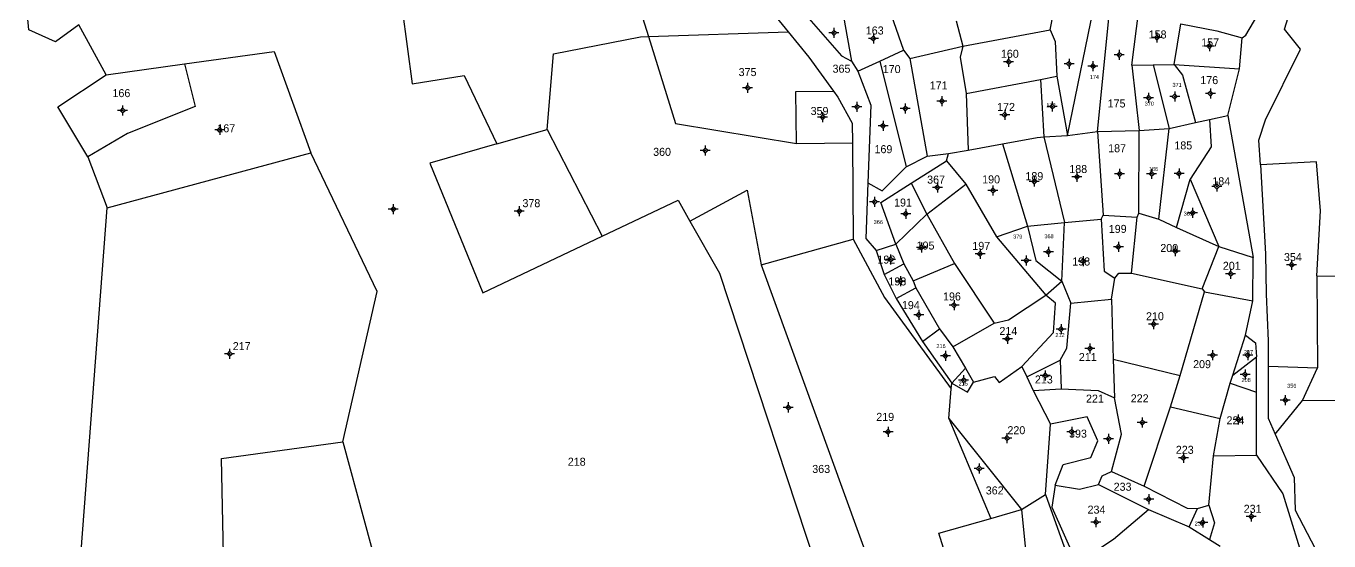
# Model space of a CAD drawing. Extents: x 551549 to 552090, y 1839470 to 1840059.
# Drawn here: x 551548.6 to 551874.1, y 1839724.8 to 1839853.3 of the extents above; entities that cross this region are included whole.
import ezdxf

# ---------------------------------------------------------------- set-up
doc = ezdxf.new("R2010")
doc.units = 0
for name, color, linetype in [('Level 10', 7, 'Continuous'), ('Level 11', 7, 'Continuous'), ('Level 6', 7, 'Continuous')]:
    doc.layers.add(name, color=color, linetype=linetype)

msp = doc.modelspace()

# ---------------------------------------------------------------- linework, layer by layer
at = {"layer": 'Level 10'}
for p, q in [((551692.3, 1839888.71), (551704.08, 1839850.74)), ((551804.42, 1839852.36), (551806.26, 1839861.73)), ((551808.78, 1839826.04), (551815.89, 1839860.63)), ((551764.06, 1839858.08), (551767.8, 1839847.32)), ((551816.27, 1839827.03), (551819.54, 1839859.36)), ((551824.85, 1839843.59), (551826.62, 1839857.33)), ((551752.84, 1839855.71), (551754.84, 1839844.6)), ((551780.95, 1839854.6), (551782.6, 1839848.31)), ((551835.47, 1839843.72), (551837.1, 1839853.9)), ((551704.08, 1839850.74), (551739.02, 1839851.85)), ((551782.6, 1839848.31), (551804.42, 1839852.36)), ((551851.76, 1839842.69), (551852.43, 1839850.41)), ((551761.92, 1839844.6), (551767.8, 1839847.32)), ((551767.8, 1839847.32), (551769.41, 1839845.26)), ((551769.41, 1839845.26), (551782.6, 1839848.31)), ((551568.61, 1839841.13), (551588.16, 1839843.89)), ((551754.84, 1839844.6), (551756.42, 1839842.03)), ((551756.42, 1839842.03), (551761.92, 1839844.6)), ((551761.92, 1839844.6), (551768.51, 1839818.16)), ((551769.41, 1839845.26), (551773.74, 1839820.86)), ((551824.85, 1839843.59), (551830.15, 1839843.65)), ((551824.85, 1839843.59), (551826.72, 1839827.25)), ((551830.15, 1839843.65), (551835.47, 1839843.72)), ((551830.15, 1839843.65), (551834.21, 1839827.79)), ((551835.47, 1839843.72), (551851.76, 1839842.69)), ((551783.46, 1839836.49), (551802.07, 1839840.01)), ((551802.07, 1839840.01), (551806.08, 1839840.85)), ((551802.07, 1839840.01), (551802.89, 1839825.65)), ((551806.08, 1839840.85), (551808.78, 1839826.04)), ((551848.82, 1839830.97), (551851.76, 1839842.69)), ((551783.46, 1839836.49), (551783.97, 1839822.33)), ((551844.24, 1839829.99), (551848.82, 1839830.97)), ((551848.82, 1839830.97), (551855.15, 1839795.58)), ((551666.24, 1839823.91), (551678.75, 1839827.5)), ((551678.75, 1839827.5), (551692.52, 1839800.86)), ((551808.78, 1839826.04), (551816.27, 1839827.03)), ((551816.27, 1839827.03), (551826.72, 1839827.25)), ((551816.27, 1839827.03), (551817.65, 1839806.1)), ((551826.6, 1839806.6), (551826.72, 1839827.25)), ((551826.72, 1839827.25), (551834.21, 1839827.79)), ((551831.61, 1839805.15), (551834.21, 1839827.79)), ((551834.21, 1839827.79), (551840.79, 1839829.25)), ((551840.79, 1839829.25), (551844.24, 1839829.99)), ((551741.06, 1839824.04), (551755.05, 1839824.16)), ((551755.05, 1839824.16), (551755.26, 1839800.17)), ((551783.97, 1839822.33), (551792.58, 1839823.94)), ((551792.58, 1839823.94), (551798.76, 1839803.37)), ((551802.89, 1839825.65), (551808.78, 1839826.04)), ((551802.89, 1839825.65), (551807.99, 1839804.31)), ((551564.05, 1839820.67), (551568.84, 1839807.96)), ((551568.84, 1839807.96), (551619.74, 1839821.67)), ((551768.51, 1839818.16), (551773.74, 1839820.86)), ((551773.74, 1839820.86), (551779.03, 1839821.54)), ((551778.56, 1839819.66), (551779.03, 1839821.54)), ((551779.03, 1839821.54), (551783.97, 1839822.33)), ((551769.74, 1839814.08), (551778.56, 1839819.66)), ((551778.56, 1839819.66), (551783.35, 1839813.84)), ((551769.74, 1839814.08), (551773.61, 1839806.39)), ((551773.61, 1839806.39), (551783.35, 1839813.84)), ((551783.35, 1839813.84), (551791.07, 1839800.71)), ((551836.04, 1839803.07), (551839.43, 1839815.08)), ((551839.43, 1839815.08), (551846.56, 1839798.32)), ((551562.35, 1839722.25), (551568.84, 1839807.96)), ((551765.93, 1839798.87), (551773.61, 1839806.39)), ((551773.61, 1839806.39), (551780.57, 1839794.08)), ((551798.76, 1839803.37), (551807.99, 1839804.31)), ((551807.34, 1839789.65), (551807.99, 1839804.31)), ((551807.99, 1839804.31), (551817.15, 1839805.15)), ((551817.15, 1839805.15), (551817.65, 1839806.1)), ((551817.65, 1839806.1), (551826.15, 1839805.62)), ((551824.77, 1839791.65), (551826.15, 1839805.62)), ((551826.15, 1839805.62), (551826.6, 1839806.6)), ((551826.6, 1839806.6), (551831.61, 1839805.15)), ((551831.61, 1839805.15), (551836.04, 1839803.07)), ((551791.07, 1839800.71), (551798.76, 1839803.37)), ((551836.04, 1839803.07), (551846.56, 1839798.32)), ((551732.22, 1839793.72), (551755.26, 1839800.17)), ((551760.94, 1839797.34), (551765.93, 1839798.87)), ((551765.93, 1839798.87), (551767.86, 1839793.94)), ((551791.07, 1839800.71), (551803.33, 1839786.18)), ((551842.45, 1839787.77), (551846.56, 1839798.32)), ((551846.56, 1839798.32), (551855.15, 1839795.58)), ((551760.94, 1839797.34), (551762.97, 1839791.28)), ((551855.07, 1839784.71), (551855.15, 1839795.58)), ((551732.22, 1839793.72), (551764.91, 1839703.93)), ((551762.97, 1839791.28), (551767.86, 1839793.94)), ((551762.97, 1839791.28), (551765.95, 1839785.3)), ((551767.86, 1839793.94), (551770.19, 1839789.73)), ((551770.19, 1839789.73), (551780.57, 1839794.08)), ((551780.57, 1839794.08), (551790.49, 1839779.13)), ((551824.77, 1839791.65), (551842.45, 1839787.77)), ((551765.95, 1839785.3), (551770.87, 1839787.99)), ((551770.19, 1839789.73), (551770.87, 1839787.99)), ((551770.87, 1839787.99), (551776.84, 1839777.79)), ((551803.33, 1839786.18), (551807.34, 1839789.65)), ((551807.34, 1839789.65), (551809.58, 1839784.17)), ((551819.78, 1839785.13), (551820.6, 1839790.38)), ((551842.45, 1839787.77), (551842.97, 1839786.95)), ((551871.08, 1839791.01), (551886.67, 1839790.84)), ((551871.08, 1839791.01), (551871.2, 1839768.02)), ((551765.95, 1839785.3), (551772.55, 1839774.57)), ((551809.58, 1839784.17), (551819.78, 1839785.13)), ((551819.78, 1839785.13), (551820.23, 1839770.21)), ((551836.92, 1839766.14), (551842.97, 1839786.95)), ((551842.97, 1839786.95), (551855.07, 1839784.71)), ((551853.23, 1839776.16), (551855.07, 1839784.71)), ((551780.15, 1839773.23), (551790.49, 1839779.13)), ((551772.55, 1839774.57), (551776.84, 1839777.79)), ((551776.84, 1839777.79), (551780.15, 1839773.23)), ((551850.07, 1839766.16), (551853.23, 1839776.16)), ((551772.55, 1839774.57), (551779.91, 1839764.2)), ((551780.15, 1839773.23), (551783.26, 1839767.9)), ((551797.38, 1839768.33), (551798.64, 1839765.75)), ((551798.64, 1839765.75), (551806.93, 1839769.94)), ((551806.93, 1839769.94), (551807.21, 1839762.8)), ((551820.23, 1839770.21), (551836.92, 1839766.14)), ((551820.23, 1839770.21), (551820.56, 1839760.56)), ((551850.07, 1839766.16), (551856.04, 1839770.73)), ((551856.03, 1839761.92), (551856.04, 1839770.73)), ((551858.89, 1839768.45), (551871.2, 1839768.02)), ((551779.91, 1839764.2), (551783.26, 1839767.9)), ((551783.26, 1839767.9), (551785.33, 1839764.44)), ((551798.64, 1839765.75), (551800.2, 1839762.33)), ((551834.51, 1839758.3), (551836.92, 1839766.14)), ((551849.42, 1839764.2), (551850.07, 1839766.16)), ((551867.46, 1839759.84), (551871.2, 1839768.02)), ((551779.09, 1839755.36), (551779.68, 1839762.82)), ((551779.68, 1839762.82), (551779.91, 1839764.2)), ((551800.2, 1839762.33), (551807.21, 1839762.8)), ((551800.2, 1839762.33), (551804.52, 1839753.96)), ((551846.93, 1839755.37), (551849.42, 1839764.2)), ((551849.42, 1839764.2), (551856.03, 1839761.92)), ((551856.03, 1839746.23), (551856.03, 1839761.92)), ((551860.65, 1839751.46), (551867.46, 1839759.84)), ((551867.46, 1839759.84), (551884.45, 1839759.93)), ((551779.09, 1839755.36), (551797.29, 1839732.63)), ((551779.09, 1839755.36), (551789.6, 1839730.44)), ((551827.96, 1839738.47), (551834.51, 1839758.3)), ((551834.51, 1839758.3), (551846.93, 1839755.37)), ((551845.25, 1839746.08), (551846.93, 1839755.37)), ((551803.26, 1839736.42), (551804.52, 1839753.96)), ((551844.11, 1839733.71), (551845.25, 1839746.08)), ((551845.25, 1839746.08), (551856.03, 1839746.23)), ((551819.75, 1839742.13), (551827.96, 1839738.47)), ((551797.29, 1839732.63), (551803.26, 1839736.42)), ((551816.53, 1839738.88), (551828.99, 1839732.69)), ((551789.6, 1839730.44), (551797.29, 1839732.63)), ((551797.29, 1839732.63), (551801.58, 1839689.49)), ((551828.99, 1839732.69), (551839.16, 1839728.37)), ((551839.16, 1839728.37), (551841.28, 1839732.87)), ((551841.28, 1839732.87), (551844.11, 1839733.71)), ((551839.16, 1839728.37), (551844.24, 1839725.18)), ((551844.24, 1839725.18), (551846.95, 1839723.48))]:
    msp.add_line(p, q, dxfattribs=at)
for points in [[(551568.61, 1839841.13), (551561.78, 1839853.61), (551555.91, 1839849.38), (551549.31, 1839852.36), (551548.58, 1839859.57), (551550.76, 1839861.13), (551552.45, 1839867.52), (551555.76, 1839916.31), (551558.19, 1839952.07), (551561.31, 1839974.41), (551555.14, 1839987.51), (551552.74, 1839992.62), (551574.52, 1839999.29), (551584.14, 1840002.23)], [(551634.61, 1839892.52), (551640.05, 1839876.26), (551645.05, 1839838.87), (551658, 1839841.02), (551666.24, 1839823.91)], [(551726.74, 1839882.2), (551728.84, 1839864.4), (551739.02, 1839851.85)], [(551856.98, 1839818.65), (551856.61, 1839824.84), (551858.21, 1839829.96), (551867.02, 1839847.56), (551863.03, 1839852.56), (551865.97, 1839862.16), (551866.52, 1839876.02)], [(551852.43, 1839850.41), (551853.36, 1839851.09), (551859.12, 1839860.86), (551859.95, 1839868.83)], [(551744.16, 1839855.18), (551752.28, 1839845.86), (551754.84, 1839844.6)], [(551837.1, 1839853.9), (551846.11, 1839852.13), (551852.43, 1839850.41)], [(551678.75, 1839827.5), (551680.4, 1839846.42), (551702.08, 1839850.67), (551704.08, 1839850.74)], [(551704.08, 1839850.74), (551710.83, 1839828.97), (551741.06, 1839824.04)], [(551739.02, 1839851.85), (551744.13, 1839845.57), (551750.28, 1839837.06)], [(551804.42, 1839852.36), (551805.67, 1839849.5), (551806.08, 1839840.85)], [(551588.16, 1839843.89), (551610.6, 1839846.96), (551619.74, 1839821.67)], [(551782.6, 1839848.31), (551781.99, 1839845.57), (551783.46, 1839836.49)], [(551588.16, 1839843.89), (551590.84, 1839833.27), (551573.92, 1839826.51), (551564.05, 1839820.67)], [(551835.47, 1839843.72), (551837.54, 1839841.06), (551840.79, 1839829.25)], [(551564.05, 1839820.67), (551556.49, 1839833.13), (551568.61, 1839841.13)], [(551756.42, 1839842.03), (551759.61, 1839833.55), (551758.93, 1839814.16)], [(551741.06, 1839824.04), (551740.94, 1839837.03), (551750.28, 1839837.06)], [(551750.28, 1839837.06), (551751.37, 1839835.55), (551755.01, 1839829.09), (551755.05, 1839824.16)], [(551844.24, 1839829.99), (551844.66, 1839823.18), (551839.43, 1839815.08)], [(551666.24, 1839823.91), (551649.44, 1839819.09), (551662.72, 1839786.71), (551692.52, 1839800.86)], [(551792.58, 1839823.94), (551801.19, 1839825.55), (551802.89, 1839825.65)], [(551627.74, 1839749.57), (551636.33, 1839787.08), (551619.74, 1839821.67)], [(551758.93, 1839814.16), (551762.48, 1839812.23), (551768.51, 1839818.16)], [(551871.08, 1839791.01), (551871.99, 1839807.21), (551870.95, 1839819.47), (551856.98, 1839818.65)], [(551856.98, 1839818.65), (551858.29, 1839796.46), (551858.38, 1839786.44), (551858.89, 1839774.8), (551858.89, 1839768.45)], [(551758.93, 1839814.16), (551758.41, 1839800.29), (551760.94, 1839797.34)], [(551765.93, 1839798.87), (551762.11, 1839809.27), (551769.74, 1839814.08)], [(551714.44, 1839804.65), (551728.76, 1839812.39), (551732.22, 1839793.72)], [(551692.52, 1839800.86), (551711.49, 1839809.86), (551714.44, 1839804.65)], [(551714.44, 1839804.65), (551721.84, 1839791.61), (551748.2, 1839711.59), (551764.91, 1839703.93)], [(551817.15, 1839805.15), (551817.97, 1839792.15), (551820.6, 1839790.38)], [(551798.76, 1839803.37), (551800.87, 1839794.79), (551807.34, 1839789.65)], [(551755.26, 1839800.17), (551763.09, 1839785.59), (551779.68, 1839762.82)], [(551820.6, 1839790.38), (551821.6, 1839791.69), (551824.77, 1839791.65)], [(551790.49, 1839779.13), (551794.08, 1839780.01), (551803.33, 1839786.18)], [(551797.38, 1839768.33), (551805.28, 1839776.88), (551805.81, 1839784.16), (551803.33, 1839786.18)], [(551806.93, 1839769.94), (551808.65, 1839772.9), (551809.58, 1839784.17)], [(551853.23, 1839776.16), (551855.78, 1839774.3), (551856.04, 1839770.73)], [(551785.33, 1839764.44), (551790.58, 1839765.84), (551791.73, 1839764.37), (551797.38, 1839768.33)], [(551858.89, 1839768.45), (551858.9, 1839755.48), (551860.65, 1839751.46)], [(551779.91, 1839764.2), (551783.78, 1839761.98), (551785.33, 1839764.44)], [(551807.21, 1839762.8), (551816.43, 1839762.34), (551820.56, 1839760.56)], [(551819.75, 1839742.13), (551822.29, 1839751.49), (551820.56, 1839760.56)], [(551805.72, 1839738.74), (551807.69, 1839743.92), (551814.61, 1839745.62), (551816.32, 1839749.82), (551813.67, 1839755.81), (551804.52, 1839753.96)], [(551597.89, 1839721.36), (551597.37, 1839745.41), (551627.74, 1839749.57)], [(551627.74, 1839749.57), (551638.21, 1839710.96), (551637.1, 1839706.34)], [(551860.65, 1839751.46), (551865.37, 1839740.65), (551865.62, 1839732.53), (551873.68, 1839717.15)], [(551856.03, 1839746.23), (551862.61, 1839736.55), (551868.5, 1839717.4)], [(551816.53, 1839738.88), (551817.4, 1839741.1), (551819.75, 1839742.13)], [(551803.26, 1839736.42), (551809.21, 1839719.85), (551809.92, 1839700.49), (551812.42, 1839693.06), (551809.39, 1839692.55), (551812.65, 1839672.3)], [(551805.72, 1839738.74), (551804.85, 1839733.21), (551810.68, 1839720.16)], [(551805.72, 1839738.74), (551811.77, 1839737.72), (551816.53, 1839738.88)], [(551827.96, 1839738.47), (551838.67, 1839733.01), (551841.28, 1839732.87)], [(551817.14, 1839723.14), (551820.24, 1839725.29), (551828.99, 1839732.69)], [(551844.11, 1839733.71), (551845.54, 1839729.37), (551844.24, 1839725.18)], [(551764.91, 1839703.93), (551782.29, 1839708.63), (551776.64, 1839726.76), (551789.6, 1839730.44)]]:
    msp.add_lwpolyline(points, dxfattribs=at)
at = {"layer": 'Level 11'}
for p, q in [((551750.41, 1839852.88), (551750.41, 1839852.255)), ((551749.785, 1839851.63), (551749.16, 1839851.63)), ((551750.41, 1839852.255), (551749.785, 1839851.63)), ((551749.785, 1839851.63), (551750.41, 1839851.005)), ((551751.035, 1839851.63), (551750.41, 1839852.255)), ((551750.41, 1839851.005), (551751.035, 1839851.63)), ((551750.41, 1839851.005), (551750.41, 1839850.38)), ((551751.66, 1839851.63), (551751.035, 1839851.63)), ((551759.675, 1839850.24), (551759.05, 1839850.24)), ((551760.3, 1839850.865), (551759.675, 1839850.24)), ((551759.675, 1839850.24), (551760.3, 1839849.615)), ((551760.3, 1839851.49), (551760.3, 1839850.865)), ((551760.925, 1839850.24), (551760.3, 1839850.865)), ((551760.3, 1839849.615), (551760.925, 1839850.24)), ((551760.3, 1839849.615), (551760.3, 1839848.99)), ((551761.55, 1839850.24), (551760.925, 1839850.24)), ((551830.515, 1839850.46), (551829.89, 1839850.46)), ((551831.14, 1839851.085), (551830.515, 1839850.46)), ((551830.515, 1839850.46), (551831.14, 1839849.835)), ((551831.14, 1839851.71), (551831.14, 1839851.085)), ((551831.765, 1839850.46), (551831.14, 1839851.085)), ((551831.14, 1839849.835), (551831.765, 1839850.46)), ((551831.14, 1839849.835), (551831.14, 1839849.21)), ((551832.39, 1839850.46), (551831.765, 1839850.46)), ((551821.69, 1839846.765), (551821.065, 1839846.14)), ((551821.69, 1839847.39), (551821.69, 1839846.765)), ((551822.315, 1839846.14), (551821.69, 1839846.765)), ((551843.595, 1839848.3), (551842.97, 1839848.3)), ((551844.22, 1839848.925), (551843.595, 1839848.3)), ((551843.595, 1839848.3), (551844.22, 1839847.675)), ((551844.22, 1839849.55), (551844.22, 1839848.925)), ((551844.845, 1839848.3), (551844.22, 1839848.925)), ((551844.22, 1839847.675), (551844.845, 1839848.3)), ((551844.22, 1839847.675), (551844.22, 1839847.05)), ((551845.47, 1839848.3), (551844.845, 1839848.3)), ((551793.415, 1839844.42), (551792.79, 1839844.42)), ((551794.04, 1839845.045), (551793.415, 1839844.42)), ((551793.415, 1839844.42), (551794.04, 1839843.795)), ((551794.04, 1839845.67), (551794.04, 1839845.045)), ((551794.665, 1839844.42), (551794.04, 1839845.045)), ((551794.04, 1839843.795), (551794.665, 1839844.42)), ((551794.04, 1839843.795), (551794.04, 1839843.17)), ((551795.29, 1839844.42), (551794.665, 1839844.42)), ((551808.565, 1839843.88), (551807.94, 1839843.88)), ((551809.19, 1839844.505), (551808.565, 1839843.88)), ((551808.565, 1839843.88), (551809.19, 1839843.255)), ((551809.19, 1839845.13), (551809.19, 1839844.505)), ((551809.815, 1839843.88), (551809.19, 1839844.505)), ((551809.19, 1839843.255), (551809.815, 1839843.88)), ((551809.19, 1839843.255), (551809.19, 1839842.63)), ((551810.44, 1839843.88), (551809.815, 1839843.88)), ((551814.505, 1839843.34), (551813.88, 1839843.34)), ((551815.13, 1839843.965), (551814.505, 1839843.34)), ((551814.505, 1839843.34), (551815.13, 1839842.715)), ((551815.13, 1839844.59), (551815.13, 1839843.965)), ((551815.755, 1839843.34), (551815.13, 1839843.965)), ((551815.13, 1839842.715), (551815.755, 1839843.34)), ((551816.38, 1839843.34), (551815.755, 1839843.34)), ((551821.065, 1839846.14), (551820.44, 1839846.14)), ((551821.065, 1839846.14), (551821.69, 1839845.515)), ((551821.69, 1839845.515), (551822.315, 1839846.14)), ((551821.69, 1839845.515), (551821.69, 1839844.89)), ((551822.94, 1839846.14), (551822.315, 1839846.14)), ((551815.13, 1839842.715), (551815.13, 1839842.09)), ((551728.215, 1839837.94), (551727.59, 1839837.94)), ((551728.84, 1839838.565), (551728.215, 1839837.94)), ((551728.215, 1839837.94), (551728.84, 1839837.315)), ((551728.84, 1839839.19), (551728.84, 1839838.565)), ((551729.465, 1839837.94), (551728.84, 1839838.565)), ((551728.84, 1839837.315), (551729.465, 1839837.94)), ((551728.84, 1839837.315), (551728.84, 1839836.69)), ((551730.09, 1839837.94), (551729.465, 1839837.94)), ((551829.02, 1839836.7), (551829.02, 1839836.075)), ((551835.59, 1839837.01), (551835.59, 1839836.385)), ((551844.5, 1839837.105), (551843.875, 1839836.48)), ((551844.5, 1839837.73), (551844.5, 1839837.105)), ((551845.125, 1839836.48), (551844.5, 1839837.105)), ((551572.68, 1839833.53), (551572.68, 1839832.905)), ((551756.16, 1839833.785), (551755.535, 1839833.16)), ((551756.16, 1839834.41), (551756.16, 1839833.785)), ((551756.785, 1839833.16), (551756.16, 1839833.785)), ((551768.25, 1839833.365), (551767.625, 1839832.74)), ((551768.25, 1839833.99), (551768.25, 1839833.365)), ((551768.875, 1839832.74), (551768.25, 1839833.365)), ((551776.795, 1839834.58), (551776.17, 1839834.58)), ((551777.42, 1839835.205), (551776.795, 1839834.58)), ((551776.795, 1839834.58), (551777.42, 1839833.955)), ((551777.42, 1839835.83), (551777.42, 1839835.205)), ((551778.045, 1839834.58), (551777.42, 1839835.205)), ((551777.42, 1839833.955), (551778.045, 1839834.58)), ((551777.42, 1839833.955), (551777.42, 1839833.33)), ((551778.67, 1839834.58), (551778.045, 1839834.58)), ((551804.96, 1839833.875), (551804.335, 1839833.25)), ((551804.96, 1839834.5), (551804.96, 1839833.875)), ((551805.585, 1839833.25), (551804.96, 1839833.875)), ((551828.395, 1839835.45), (551827.77, 1839835.45)), ((551829.02, 1839836.075), (551828.395, 1839835.45)), ((551828.395, 1839835.45), (551829.02, 1839834.825)), ((551829.645, 1839835.45), (551829.02, 1839836.075)), ((551829.02, 1839834.825), (551829.645, 1839835.45)), ((551829.02, 1839834.825), (551829.02, 1839834.2)), ((551830.27, 1839835.45), (551829.645, 1839835.45)), ((551834.965, 1839835.76), (551834.34, 1839835.76)), ((551835.59, 1839836.385), (551834.965, 1839835.76)), ((551834.965, 1839835.76), (551835.59, 1839835.135)), ((551836.215, 1839835.76), (551835.59, 1839836.385)), ((551835.59, 1839835.135), (551836.215, 1839835.76)), ((551835.59, 1839835.135), (551835.59, 1839834.51)), ((551836.84, 1839835.76), (551836.215, 1839835.76)), ((551843.875, 1839836.48), (551843.25, 1839836.48)), ((551843.875, 1839836.48), (551844.5, 1839835.855)), ((551844.5, 1839835.855), (551845.125, 1839836.48)), ((551844.5, 1839835.855), (551844.5, 1839835.23)), ((551845.75, 1839836.48), (551845.125, 1839836.48)), ((551572.055, 1839832.28), (551571.43, 1839832.28)), ((551572.68, 1839832.905), (551572.055, 1839832.28)), ((551572.055, 1839832.28), (551572.68, 1839831.655)), ((551573.305, 1839832.28), (551572.68, 1839832.905)), ((551572.68, 1839831.655), (551573.305, 1839832.28)), ((551572.68, 1839831.655), (551572.68, 1839831.03)), ((551573.93, 1839832.28), (551573.305, 1839832.28)), ((551746.965, 1839830.55), (551746.34, 1839830.55)), ((551747.59, 1839831.175), (551746.965, 1839830.55)), ((551746.965, 1839830.55), (551747.59, 1839829.925)), ((551747.59, 1839831.8), (551747.59, 1839831.175)), ((551748.215, 1839830.55), (551747.59, 1839831.175)), ((551747.59, 1839829.925), (551748.215, 1839830.55)), ((551748.84, 1839830.55), (551748.215, 1839830.55)), ((551755.535, 1839833.16), (551754.91, 1839833.16)), ((551755.535, 1839833.16), (551756.16, 1839832.535)), ((551756.16, 1839832.535), (551756.785, 1839833.16)), ((551756.16, 1839832.535), (551756.16, 1839831.91)), ((551757.41, 1839833.16), (551756.785, 1839833.16)), ((551767.625, 1839832.74), (551767, 1839832.74)), ((551767.625, 1839832.74), (551768.25, 1839832.115)), ((551768.25, 1839832.115), (551768.875, 1839832.74)), ((551768.25, 1839832.115), (551768.25, 1839831.49)), ((551769.5, 1839832.74), (551768.875, 1839832.74)), ((551792.485, 1839831.17), (551791.86, 1839831.17)), ((551793.11, 1839831.795), (551792.485, 1839831.17)), ((551792.485, 1839831.17), (551793.11, 1839830.545)), ((551793.11, 1839832.42), (551793.11, 1839831.795)), ((551793.735, 1839831.17), (551793.11, 1839831.795)), ((551793.11, 1839830.545), (551793.735, 1839831.17)), ((551793.11, 1839830.545), (551793.11, 1839829.92)), ((551794.36, 1839831.17), (551793.735, 1839831.17)), ((551804.335, 1839833.25), (551803.71, 1839833.25)), ((551804.335, 1839833.25), (551804.96, 1839832.625)), ((551804.96, 1839832.625), (551805.585, 1839833.25)), ((551804.96, 1839832.625), (551804.96, 1839832)), ((551806.21, 1839833.25), (551805.585, 1839833.25)), ((551596.345, 1839827.46), (551595.72, 1839827.46)), ((551596.97, 1839828.085), (551596.345, 1839827.46)), ((551596.345, 1839827.46), (551596.97, 1839826.835)), ((551596.97, 1839828.71), (551596.97, 1839828.085)), ((551597.595, 1839827.46), (551596.97, 1839828.085)), ((551596.97, 1839826.835), (551597.595, 1839827.46)), ((551596.97, 1839826.835), (551596.97, 1839826.21)), ((551598.22, 1839827.46), (551597.595, 1839827.46)), ((551747.59, 1839829.925), (551747.59, 1839829.3)), ((551762.065, 1839828.42), (551761.44, 1839828.42)), ((551762.69, 1839829.045), (551762.065, 1839828.42)), ((551762.065, 1839828.42), (551762.69, 1839827.795)), ((551762.69, 1839829.67), (551762.69, 1839829.045)), ((551763.315, 1839828.42), (551762.69, 1839829.045)), ((551762.69, 1839827.795), (551763.315, 1839828.42)), ((551762.69, 1839827.795), (551762.69, 1839827.17)), ((551763.94, 1839828.42), (551763.315, 1839828.42)), ((551717.645, 1839822.23), (551717.02, 1839822.23)), ((551718.27, 1839822.855), (551717.645, 1839822.23)), ((551717.645, 1839822.23), (551718.27, 1839821.605)), ((551718.27, 1839823.48), (551718.27, 1839822.855)), ((551718.895, 1839822.23), (551718.27, 1839822.855)), ((551718.27, 1839821.605), (551718.895, 1839822.23)), ((551718.27, 1839821.605), (551718.27, 1839820.98)), ((551719.52, 1839822.23), (551718.895, 1839822.23)), ((551821.81, 1839817.065), (551821.185, 1839816.44)), ((551821.81, 1839817.69), (551821.81, 1839817.065)), ((551822.435, 1839816.44), (551821.81, 1839817.065)), ((551829.78, 1839817.095), (551829.155, 1839816.47)), ((551829.78, 1839817.72), (551829.78, 1839817.095)), ((551830.405, 1839816.47), (551829.78, 1839817.095)), ((551836.64, 1839817.155), (551836.015, 1839816.53)), ((551836.64, 1839817.78), (551836.64, 1839817.155)), ((551837.265, 1839816.53), (551836.64, 1839817.155)), ((551776.28, 1839814.27), (551776.28, 1839813.645)), ((551799.855, 1839814.51), (551799.23, 1839814.51)), ((551800.48, 1839815.135), (551799.855, 1839814.51)), ((551799.855, 1839814.51), (551800.48, 1839813.885)), ((551800.48, 1839815.76), (551800.48, 1839815.135)), ((551801.105, 1839814.51), (551800.48, 1839815.135)), ((551800.48, 1839813.885), (551801.105, 1839814.51)), ((551800.48, 1839813.885), (551800.48, 1839813.26)), ((551801.73, 1839814.51), (551801.105, 1839814.51)), ((551810.525, 1839815.67), (551809.9, 1839815.67)), ((551811.15, 1839816.295), (551810.525, 1839815.67)), ((551810.525, 1839815.67), (551811.15, 1839815.045)), ((551811.15, 1839816.92), (551811.15, 1839816.295)), ((551811.775, 1839815.67), (551811.15, 1839816.295)), ((551811.15, 1839815.045), (551811.775, 1839815.67)), ((551811.15, 1839815.045), (551811.15, 1839814.42)), ((551812.4, 1839815.67), (551811.775, 1839815.67)), ((551821.185, 1839816.44), (551820.56, 1839816.44)), ((551821.185, 1839816.44), (551821.81, 1839815.815)), ((551821.81, 1839815.815), (551822.435, 1839816.44)), ((551821.81, 1839815.815), (551821.81, 1839815.19)), ((551823.06, 1839816.44), (551822.435, 1839816.44)), ((551829.155, 1839816.47), (551828.53, 1839816.47)), ((551829.155, 1839816.47), (551829.78, 1839815.845)), ((551829.78, 1839815.845), (551830.405, 1839816.47)), ((551829.78, 1839815.845), (551829.78, 1839815.22)), ((551831.03, 1839816.47), (551830.405, 1839816.47)), ((551836.015, 1839816.53), (551835.39, 1839816.53)), ((551836.015, 1839816.53), (551836.64, 1839815.905)), ((551836.64, 1839815.905), (551837.265, 1839816.53)), ((551836.64, 1839815.905), (551836.64, 1839815.28)), ((551837.89, 1839816.53), (551837.265, 1839816.53)), ((551846.09, 1839813.905), (551845.465, 1839813.28)), ((551846.09, 1839814.53), (551846.09, 1839813.905)), ((551846.715, 1839813.28), (551846.09, 1839813.905)), ((551760.57, 1839810.69), (551760.57, 1839810.065)), ((551775.655, 1839813.02), (551775.03, 1839813.02)), ((551776.28, 1839813.645), (551775.655, 1839813.02)), ((551775.655, 1839813.02), (551776.28, 1839812.395)), ((551776.905, 1839813.02), (551776.28, 1839813.645)), ((551776.28, 1839812.395), (551776.905, 1839813.02)), ((551776.28, 1839812.395), (551776.28, 1839811.77)), ((551777.53, 1839813.02), (551776.905, 1839813.02)), ((551789.535, 1839812.32), (551788.91, 1839812.32)), ((551790.16, 1839812.945), (551789.535, 1839812.32)), ((551789.535, 1839812.32), (551790.16, 1839811.695)), ((551790.16, 1839813.57), (551790.16, 1839812.945)), ((551790.785, 1839812.32), (551790.16, 1839812.945)), ((551790.16, 1839811.695), (551790.785, 1839812.32)), ((551790.16, 1839811.695), (551790.16, 1839811.07)), ((551791.41, 1839812.32), (551790.785, 1839812.32)), ((551845.465, 1839813.28), (551844.84, 1839813.28)), ((551845.465, 1839813.28), (551846.09, 1839812.655)), ((551846.09, 1839812.655), (551846.715, 1839813.28)), ((551846.09, 1839812.655), (551846.09, 1839812.03)), ((551847.34, 1839813.28), (551846.715, 1839813.28)), ((551639.695, 1839807.6), (551639.07, 1839807.6)), ((551640.32, 1839808.225), (551639.695, 1839807.6)), ((551639.695, 1839807.6), (551640.32, 1839806.975)), ((551640.32, 1839808.85), (551640.32, 1839808.225)), ((551640.945, 1839807.6), (551640.32, 1839808.225)), ((551640.32, 1839806.975), (551640.945, 1839807.6)), ((551641.57, 1839807.6), (551640.945, 1839807.6)), ((551671.82, 1839807.725), (551671.195, 1839807.1)), ((551671.82, 1839808.35), (551671.82, 1839807.725)), ((551672.445, 1839807.1), (551671.82, 1839807.725)), ((551759.945, 1839809.44), (551759.32, 1839809.44)), ((551760.57, 1839810.065), (551759.945, 1839809.44)), ((551759.945, 1839809.44), (551760.57, 1839808.815)), ((551761.195, 1839809.44), (551760.57, 1839810.065)), ((551760.57, 1839808.815), (551761.195, 1839809.44)), ((551760.57, 1839808.815), (551760.57, 1839808.19)), ((551761.82, 1839809.44), (551761.195, 1839809.44)), ((551768.35, 1839807.73), (551768.35, 1839807.105)), ((551840.03, 1839807.325), (551839.405, 1839806.7)), ((551840.03, 1839807.95), (551840.03, 1839807.325)), ((551840.655, 1839806.7), (551840.03, 1839807.325)), ((551640.32, 1839806.975), (551640.32, 1839806.35)), ((551671.195, 1839807.1), (551670.57, 1839807.1)), ((551671.195, 1839807.1), (551671.82, 1839806.475)), ((551671.82, 1839806.475), (551672.445, 1839807.1)), ((551671.82, 1839806.475), (551671.82, 1839805.85)), ((551673.07, 1839807.1), (551672.445, 1839807.1)), ((551767.725, 1839806.48), (551767.1, 1839806.48)), ((551768.35, 1839807.105), (551767.725, 1839806.48)), ((551767.725, 1839806.48), (551768.35, 1839805.855)), ((551768.975, 1839806.48), (551768.35, 1839807.105)), ((551768.35, 1839805.855), (551768.975, 1839806.48)), ((551768.35, 1839805.855), (551768.35, 1839805.23)), ((551769.6, 1839806.48), (551768.975, 1839806.48)), ((551839.405, 1839806.7), (551838.78, 1839806.7)), ((551839.405, 1839806.7), (551840.03, 1839806.075)), ((551840.03, 1839806.075), (551840.655, 1839806.7)), ((551840.03, 1839806.075), (551840.03, 1839805.45)), ((551841.28, 1839806.7), (551840.655, 1839806.7)), ((551771.655, 1839798.06), (551771.03, 1839798.06)), ((551772.28, 1839798.685), (551771.655, 1839798.06)), ((551771.655, 1839798.06), (551772.28, 1839797.435)), ((551772.28, 1839799.31), (551772.28, 1839798.685)), ((551772.905, 1839798.06), (551772.28, 1839798.685)), ((551772.28, 1839797.435), (551772.905, 1839798.06)), ((551773.53, 1839798.06), (551772.905, 1839798.06)), ((551786.92, 1839797.73), (551786.92, 1839797.105)), ((551804, 1839797.605), (551803.375, 1839796.98)), ((551804, 1839798.23), (551804, 1839797.605)), ((551804.625, 1839796.98), (551804, 1839797.605)), ((551820.875, 1839798.24), (551820.25, 1839798.24)), ((551821.5, 1839798.865), (551820.875, 1839798.24)), ((551820.875, 1839798.24), (551821.5, 1839797.615)), ((551821.5, 1839799.49), (551821.5, 1839798.865)), ((551822.125, 1839798.24), (551821.5, 1839798.865)), ((551821.5, 1839797.615), (551822.125, 1839798.24)), ((551821.5, 1839797.615), (551821.5, 1839796.99)), ((551822.75, 1839798.24), (551822.125, 1839798.24)), ((551835.72, 1839797.805), (551835.095, 1839797.18)), ((551835.72, 1839798.43), (551835.72, 1839797.805)), ((551836.345, 1839797.18), (551835.72, 1839797.805)), ((551763.935, 1839795.08), (551763.31, 1839795.08)), ((551764.56, 1839795.705), (551763.935, 1839795.08)), ((551763.935, 1839795.08), (551764.56, 1839794.455)), ((551764.56, 1839796.33), (551764.56, 1839795.705)), ((551765.185, 1839795.08), (551764.56, 1839795.705)), ((551764.56, 1839794.455), (551765.185, 1839795.08)), ((551764.56, 1839794.455), (551764.56, 1839793.83)), ((551765.81, 1839795.08), (551765.185, 1839795.08)), ((551772.28, 1839797.435), (551772.28, 1839796.81)), ((551786.295, 1839796.48), (551785.67, 1839796.48)), ((551786.92, 1839797.105), (551786.295, 1839796.48)), ((551786.295, 1839796.48), (551786.92, 1839795.855)), ((551787.545, 1839796.48), (551786.92, 1839797.105)), ((551786.92, 1839795.855), (551787.545, 1839796.48)), ((551786.92, 1839795.855), (551786.92, 1839795.23)), ((551788.17, 1839796.48), (551787.545, 1839796.48)), ((551797.855, 1839794.78), (551797.23, 1839794.78)), ((551798.48, 1839795.405), (551797.855, 1839794.78)), ((551797.855, 1839794.78), (551798.48, 1839794.155)), ((551798.48, 1839796.03), (551798.48, 1839795.405)), ((551799.105, 1839794.78), (551798.48, 1839795.405)), ((551798.48, 1839794.155), (551799.105, 1839794.78)), ((551799.73, 1839794.78), (551799.105, 1839794.78)), ((551803.375, 1839796.98), (551802.75, 1839796.98)), ((551803.375, 1839796.98), (551804, 1839796.355)), ((551804, 1839796.355), (551804.625, 1839796.98)), ((551804, 1839796.355), (551804, 1839795.73)), ((551805.25, 1839796.98), (551804.625, 1839796.98)), ((551812.065, 1839794.66), (551811.44, 1839794.66)), ((551812.69, 1839795.285), (551812.065, 1839794.66)), ((551812.065, 1839794.66), (551812.69, 1839794.035)), ((551812.69, 1839795.91), (551812.69, 1839795.285)), ((551813.315, 1839794.66), (551812.69, 1839795.285)), ((551812.69, 1839794.035), (551813.315, 1839794.66)), ((551813.94, 1839794.66), (551813.315, 1839794.66)), ((551835.095, 1839797.18), (551834.47, 1839797.18)), ((551835.095, 1839797.18), (551835.72, 1839796.555)), ((551835.72, 1839796.555), (551836.345, 1839797.18)), ((551835.72, 1839796.555), (551835.72, 1839795.93)), ((551836.97, 1839797.18), (551836.345, 1839797.18)), ((551864.77, 1839794.365), (551864.145, 1839793.74)), ((551864.77, 1839794.99), (551864.77, 1839794.365)), ((551865.395, 1839793.74), (551864.77, 1839794.365)), ((551798.48, 1839794.155), (551798.48, 1839793.53)), ((551812.69, 1839794.035), (551812.69, 1839793.41)), ((551848.885, 1839791.52), (551848.26, 1839791.52)), ((551849.51, 1839792.145), (551848.885, 1839791.52)), ((551848.885, 1839791.52), (551849.51, 1839790.895)), ((551849.51, 1839792.77), (551849.51, 1839792.145)), ((551850.135, 1839791.52), (551849.51, 1839792.145)), ((551849.51, 1839790.895), (551850.135, 1839791.52)), ((551850.76, 1839791.52), (551850.135, 1839791.52)), ((551864.145, 1839793.74), (551863.52, 1839793.74)), ((551864.145, 1839793.74), (551864.77, 1839793.115)), ((551864.77, 1839793.115), (551865.395, 1839793.74)), ((551864.77, 1839793.115), (551864.77, 1839792.49)), ((551866.02, 1839793.74), (551865.395, 1839793.74)), ((551766.395, 1839789.62), (551765.77, 1839789.62)), ((551767.02, 1839790.245), (551766.395, 1839789.62)), ((551766.395, 1839789.62), (551767.02, 1839788.995)), ((551767.02, 1839790.87), (551767.02, 1839790.245)), ((551767.645, 1839789.62), (551767.02, 1839790.245)), ((551767.02, 1839788.995), (551767.645, 1839789.62)), ((551767.02, 1839788.995), (551767.02, 1839788.37)), ((551768.27, 1839789.62), (551767.645, 1839789.62)), ((551849.51, 1839790.895), (551849.51, 1839790.27)), ((551780.45, 1839784.91), (551780.45, 1839784.285)), ((551770.985, 1839781.28), (551770.36, 1839781.28)), ((551771.61, 1839781.905), (551770.985, 1839781.28)), ((551770.985, 1839781.28), (551771.61, 1839780.655)), ((551771.61, 1839782.53), (551771.61, 1839781.905)), ((551772.235, 1839781.28), (551771.61, 1839781.905)), ((551771.61, 1839780.655), (551772.235, 1839781.28)), ((551772.86, 1839781.28), (551772.235, 1839781.28)), ((551779.825, 1839783.66), (551779.2, 1839783.66)), ((551780.45, 1839784.285), (551779.825, 1839783.66)), ((551779.825, 1839783.66), (551780.45, 1839783.035)), ((551781.075, 1839783.66), (551780.45, 1839784.285)), ((551780.45, 1839783.035), (551781.075, 1839783.66)), ((551780.45, 1839783.035), (551780.45, 1839782.41)), ((551781.7, 1839783.66), (551781.075, 1839783.66)), ((551771.61, 1839780.655), (551771.61, 1839780.03)), ((551807.19, 1839778.325), (551806.565, 1839777.7)), ((551807.19, 1839778.95), (551807.19, 1839778.325)), ((551807.815, 1839777.7), (551807.19, 1839778.325)), ((551829.675, 1839778.92), (551829.05, 1839778.92)), ((551830.3, 1839779.545), (551829.675, 1839778.92)), ((551829.675, 1839778.92), (551830.3, 1839778.295)), ((551830.3, 1839780.17), (551830.3, 1839779.545)), ((551830.925, 1839778.92), (551830.3, 1839779.545)), ((551830.3, 1839778.295), (551830.925, 1839778.92)), ((551830.3, 1839778.295), (551830.3, 1839777.67)), ((551831.55, 1839778.92), (551830.925, 1839778.92)), ((551793.145, 1839775.28), (551792.52, 1839775.28)), ((551793.77, 1839775.905), (551793.145, 1839775.28)), ((551793.145, 1839775.28), (551793.77, 1839774.655)), ((551793.77, 1839776.53), (551793.77, 1839775.905)), ((551794.395, 1839775.28), (551793.77, 1839775.905)), ((551793.77, 1839774.655), (551794.395, 1839775.28)), ((551795.02, 1839775.28), (551794.395, 1839775.28)), ((551806.565, 1839777.7), (551805.94, 1839777.7)), ((551806.565, 1839777.7), (551807.19, 1839777.075)), ((551807.19, 1839777.075), (551807.815, 1839777.7)), ((551807.19, 1839777.075), (551807.19, 1839776.45)), ((551808.44, 1839777.7), (551807.815, 1839777.7)), ((551598.795, 1839771.52), (551598.17, 1839771.52)), ((551599.42, 1839772.145), (551598.795, 1839771.52)), ((551598.795, 1839771.52), (551599.42, 1839770.895)), ((551599.42, 1839772.77), (551599.42, 1839772.145)), ((551600.045, 1839771.52), (551599.42, 1839772.145)), ((551599.42, 1839770.895), (551600.045, 1839771.52)), ((551600.67, 1839771.52), (551600.045, 1839771.52)), ((551778.27, 1839771.625), (551777.645, 1839771)), ((551778.27, 1839772.25), (551778.27, 1839771.625)), ((551778.895, 1839771), (551778.27, 1839771.625)), ((551793.77, 1839774.655), (551793.77, 1839774.03)), ((551813.755, 1839772.84), (551813.13, 1839772.84)), ((551814.38, 1839773.465), (551813.755, 1839772.84)), ((551813.755, 1839772.84), (551814.38, 1839772.215)), ((551814.38, 1839774.09), (551814.38, 1839773.465)), ((551815.005, 1839772.84), (551814.38, 1839773.465)), ((551814.38, 1839772.215), (551815.005, 1839772.84)), ((551814.38, 1839772.215), (551814.38, 1839771.59)), ((551815.63, 1839772.84), (551815.005, 1839772.84)), ((551845.01, 1839771.785), (551844.385, 1839771.16)), ((551845.01, 1839772.41), (551845.01, 1839771.785)), ((551845.635, 1839771.16), (551845.01, 1839771.785)), ((551853.83, 1839771.785), (551853.205, 1839771.16)), ((551853.83, 1839772.41), (551853.83, 1839771.785)), ((551854.455, 1839771.16), (551853.83, 1839771.785)), ((551599.42, 1839770.895), (551599.42, 1839770.27)), ((551777.645, 1839771), (551777.02, 1839771)), ((551777.645, 1839771), (551778.27, 1839770.375)), ((551778.27, 1839770.375), (551778.895, 1839771)), ((551778.27, 1839770.375), (551778.27, 1839769.75)), ((551779.52, 1839771), (551778.895, 1839771)), ((551844.385, 1839771.16), (551843.76, 1839771.16)), ((551844.385, 1839771.16), (551845.01, 1839770.535)), ((551845.01, 1839770.535), (551845.635, 1839771.16)), ((551845.01, 1839770.535), (551845.01, 1839769.91)), ((551846.26, 1839771.16), (551845.635, 1839771.16)), ((551853.205, 1839771.16), (551852.58, 1839771.16)), ((551853.205, 1839771.16), (551853.83, 1839770.535)), ((551853.83, 1839770.535), (551854.455, 1839771.16)), ((551853.83, 1839770.535), (551853.83, 1839769.91)), ((551855.08, 1839771.16), (551854.455, 1839771.16)), ((551782.81, 1839765.565), (551782.185, 1839764.94)), ((551782.81, 1839766.19), (551782.81, 1839765.565)), ((551783.435, 1839764.94), (551782.81, 1839765.565)), ((551802.615, 1839766.14), (551801.99, 1839766.14)), ((551803.24, 1839766.765), (551802.615, 1839766.14)), ((551802.615, 1839766.14), (551803.24, 1839765.515)), ((551803.24, 1839767.39), (551803.24, 1839766.765)), ((551803.865, 1839766.14), (551803.24, 1839766.765)), ((551803.24, 1839765.515), (551803.865, 1839766.14)), ((551803.24, 1839765.515), (551803.24, 1839764.89)), ((551804.49, 1839766.14), (551803.865, 1839766.14)), ((551852.535, 1839766.32), (551851.91, 1839766.32)), ((551853.16, 1839766.945), (551852.535, 1839766.32)), ((551852.535, 1839766.32), (551853.16, 1839765.695)), ((551853.16, 1839767.57), (551853.16, 1839766.945)), ((551853.785, 1839766.32), (551853.16, 1839766.945)), ((551853.16, 1839765.695), (551853.785, 1839766.32)), ((551853.16, 1839765.695), (551853.16, 1839765.07)), ((551854.41, 1839766.32), (551853.785, 1839766.32)), ((551782.185, 1839764.94), (551781.56, 1839764.94)), ((551782.185, 1839764.94), (551782.81, 1839764.315)), ((551782.81, 1839764.315), (551783.435, 1839764.94)), ((551782.81, 1839764.315), (551782.81, 1839763.69)), ((551784.06, 1839764.94), (551783.435, 1839764.94)), ((551739.01, 1839758.785), (551738.385, 1839758.16)), ((551739.01, 1839759.41), (551739.01, 1839758.785)), ((551739.635, 1839758.16), (551739.01, 1839758.785)), ((551862.575, 1839759.96), (551861.95, 1839759.96)), ((551863.2, 1839760.585), (551862.575, 1839759.96)), ((551862.575, 1839759.96), (551863.2, 1839759.335)), ((551863.2, 1839761.21), (551863.2, 1839760.585)), ((551863.825, 1839759.96), (551863.2, 1839760.585)), ((551863.2, 1839759.335), (551863.825, 1839759.96)), ((551863.2, 1839759.335), (551863.2, 1839758.71)), ((551864.45, 1839759.96), (551863.825, 1839759.96)), ((551738.385, 1839758.16), (551737.76, 1839758.16)), ((551738.385, 1839758.16), (551739.01, 1839757.535)), ((551739.01, 1839757.535), (551739.635, 1839758.16)), ((551739.01, 1839757.535), (551739.01, 1839756.91)), ((551740.26, 1839758.16), (551739.635, 1839758.16)), ((551827.47, 1839755.59), (551827.47, 1839754.965)), ((551851.46, 1839755.765), (551850.835, 1839755.14)), ((551851.46, 1839756.39), (551851.46, 1839755.765)), ((551852.085, 1839755.14), (551851.46, 1839755.765)), ((551763.315, 1839752.05), (551762.69, 1839752.05)), ((551763.94, 1839752.675), (551763.315, 1839752.05)), ((551763.315, 1839752.05), (551763.94, 1839751.425)), ((551763.94, 1839753.3), (551763.94, 1839752.675)), ((551764.565, 1839752.05), (551763.94, 1839752.675)), ((551763.94, 1839751.425), (551764.565, 1839752.05)), ((551765.19, 1839752.05), (551764.565, 1839752.05)), ((551809.235, 1839752.03), (551808.61, 1839752.03)), ((551809.86, 1839752.655), (551809.235, 1839752.03)), ((551809.235, 1839752.03), (551809.86, 1839751.405)), ((551809.86, 1839753.28), (551809.86, 1839752.655)), ((551810.485, 1839752.03), (551809.86, 1839752.655)), ((551809.86, 1839751.405), (551810.485, 1839752.03)), ((551811.11, 1839752.03), (551810.485, 1839752.03)), ((551826.845, 1839754.34), (551826.22, 1839754.34)), ((551827.47, 1839754.965), (551826.845, 1839754.34)), ((551826.845, 1839754.34), (551827.47, 1839753.715)), ((551828.095, 1839754.34), (551827.47, 1839754.965)), ((551827.47, 1839753.715), (551828.095, 1839754.34)), ((551827.47, 1839753.715), (551827.47, 1839753.09)), ((551828.72, 1839754.34), (551828.095, 1839754.34)), ((551850.835, 1839755.14), (551850.21, 1839755.14)), ((551850.835, 1839755.14), (551851.46, 1839754.515)), ((551851.46, 1839754.515), (551852.085, 1839755.14)), ((551851.46, 1839754.515), (551851.46, 1839753.89)), ((551852.71, 1839755.14), (551852.085, 1839755.14)), ((551763.94, 1839751.425), (551763.94, 1839750.8)), ((551793.005, 1839750.48), (551792.38, 1839750.48)), ((551793.63, 1839751.105), (551793.005, 1839750.48)), ((551793.005, 1839750.48), (551793.63, 1839749.855)), ((551793.63, 1839751.73), (551793.63, 1839751.105)), ((551794.255, 1839750.48), (551793.63, 1839751.105)), ((551793.63, 1839749.855), (551794.255, 1839750.48)), ((551793.63, 1839749.855), (551793.63, 1839749.23)), ((551794.88, 1839750.48), (551794.255, 1839750.48)), ((551809.86, 1839751.405), (551809.86, 1839750.78)), ((551818.415, 1839750.26), (551817.79, 1839750.26)), ((551819.04, 1839750.885), (551818.415, 1839750.26)), ((551818.415, 1839750.26), (551819.04, 1839749.635)), ((551819.04, 1839751.51), (551819.04, 1839750.885)), ((551819.665, 1839750.26), (551819.04, 1839750.885)), ((551819.04, 1839749.635), (551819.665, 1839750.26)), ((551819.04, 1839749.635), (551819.04, 1839749.01)), ((551820.29, 1839750.26), (551819.665, 1839750.26)), ((551837.135, 1839745.58), (551836.51, 1839745.58)), ((551837.76, 1839746.205), (551837.135, 1839745.58)), ((551837.135, 1839745.58), (551837.76, 1839744.955)), ((551837.76, 1839746.83), (551837.76, 1839746.205)), ((551838.385, 1839745.58), (551837.76, 1839746.205)), ((551837.76, 1839744.955), (551838.385, 1839745.58)), ((551839.01, 1839745.58), (551838.385, 1839745.58)), ((551786.085, 1839742.9), (551785.46, 1839742.9)), ((551786.71, 1839743.525), (551786.085, 1839742.9)), ((551786.085, 1839742.9), (551786.71, 1839742.275)), ((551786.71, 1839744.15), (551786.71, 1839743.525)), ((551787.335, 1839742.9), (551786.71, 1839743.525)), ((551786.71, 1839742.275), (551787.335, 1839742.9)), ((551786.71, 1839742.275), (551786.71, 1839741.65)), ((551787.96, 1839742.9), (551787.335, 1839742.9)), ((551837.76, 1839744.955), (551837.76, 1839744.33)), ((551829.06, 1839735.875), (551828.435, 1839735.25)), ((551829.06, 1839736.5), (551829.06, 1839735.875)), ((551829.685, 1839735.25), (551829.06, 1839735.875)), ((551828.435, 1839735.25), (551827.81, 1839735.25)), ((551828.435, 1839735.25), (551829.06, 1839734.625)), ((551829.06, 1839734.625), (551829.685, 1839735.25)), ((551829.06, 1839734.625), (551829.06, 1839734)), ((551830.31, 1839735.25), (551829.685, 1839735.25)), ((551815.245, 1839729.52), (551814.62, 1839729.52)), ((551815.87, 1839730.145), (551815.245, 1839729.52)), ((551815.245, 1839729.52), (551815.87, 1839728.895)), ((551815.87, 1839730.77), (551815.87, 1839730.145)), ((551816.495, 1839729.52), (551815.87, 1839730.145)), ((551815.87, 1839728.895), (551816.495, 1839729.52)), ((551817.12, 1839729.52), (551816.495, 1839729.52)), ((551841.965, 1839729.44), (551841.34, 1839729.44)), ((551842.59, 1839730.065), (551841.965, 1839729.44)), ((551841.965, 1839729.44), (551842.59, 1839728.815)), ((551842.59, 1839730.69), (551842.59, 1839730.065)), ((551843.215, 1839729.44), (551842.59, 1839730.065)), ((551842.59, 1839728.815), (551843.215, 1839729.44)), ((551843.84, 1839729.44), (551843.215, 1839729.44)), ((551854.075, 1839730.88), (551853.45, 1839730.88)), ((551854.7, 1839731.505), (551854.075, 1839730.88)), ((551854.075, 1839730.88), (551854.7, 1839730.255)), ((551854.7, 1839732.13), (551854.7, 1839731.505)), ((551855.325, 1839730.88), (551854.7, 1839731.505)), ((551854.7, 1839730.255), (551855.325, 1839730.88)), ((551854.7, 1839730.255), (551854.7, 1839729.63)), ((551855.95, 1839730.88), (551855.325, 1839730.88)), ((551815.87, 1839728.895), (551815.87, 1839728.27)), ((551842.59, 1839728.815), (551842.59, 1839728.19))]:
    msp.add_line(p, q, dxfattribs=at)
for centre in [(551750.40975, 1839851.63), (551760.29975, 1839850.24), (551831.13975, 1839850.46), (551844.21975, 1839848.3), (551794.03975, 1839844.42), (551809.18975, 1839843.88), (551815.12975, 1839843.34), (551821.68975, 1839846.14), (551728.83975, 1839837.94), (551844.49975, 1839836.48), (551777.41975, 1839834.58), (551804.95975, 1839833.25), (551829.01975, 1839835.45), (551835.58975, 1839835.76), (551572.67975, 1839832.28), (551747.58975, 1839830.55), (551756.15975, 1839833.16), (551768.24975, 1839832.74), (551793.10975, 1839831.17), (551596.96975, 1839827.46), (551762.68975, 1839828.42), (551718.26975, 1839822.23), (551800.47975, 1839814.51), (551811.14975, 1839815.67), (551821.80975, 1839816.44), (551829.77975, 1839816.47), (551836.63975, 1839816.53), (551776.27975, 1839813.02), (551790.15975, 1839812.32), (551846.08975, 1839813.28), (551640.31975, 1839807.6), (551760.56975, 1839809.44), (551671.81975, 1839807.1), (551768.34975, 1839806.48), (551840.02975, 1839806.7), (551772.27975, 1839798.06), (551821.49975, 1839798.24), (551764.55975, 1839795.08), (551786.91975, 1839796.48), (551798.47975, 1839794.78), (551803.99975, 1839796.98), (551812.68975, 1839794.66), (551835.71975, 1839797.18), (551849.50975, 1839791.52), (551864.76975, 1839793.74), (551767.01975, 1839789.62), (551771.60975, 1839781.28), (551780.44975, 1839783.66), (551830.29975, 1839778.92), (551793.76975, 1839775.28), (551807.18975, 1839777.7), (551599.41975, 1839771.52), (551814.37975, 1839772.84), (551778.26975, 1839771), (551845.00975, 1839771.16), (551853.82975, 1839771.16), (551782.80975, 1839764.94), (551803.23975, 1839766.14), (551853.15975, 1839766.32), (551863.19975, 1839759.96), (551739.00975, 1839758.16), (551851.45975, 1839755.14), (551763.93975, 1839752.05), (551809.85975, 1839752.03), (551827.46975, 1839754.34), (551793.62975, 1839750.48), (551819.03975, 1839750.26), (551837.75975, 1839745.58), (551786.70975, 1839742.9), (551829.05975, 1839735.25), (551815.86975, 1839729.52), (551842.58975, 1839729.44), (551854.69975, 1839730.88)]:
    msp.add_circle(centre, 0.15, dxfattribs=at)

# ---------------------------------------------------------------- texts
at = {"layer": 'Level 6'}
for s, height, p in [('163', 1.99998, (551758.38, 1839851.22)), ('158', 1.99998, (551829.06, 1839850.23)), ('157', 1.99998, (551842.18, 1839848.24)), ('160', 1.99998, (551792.14, 1839845.41)), ('365', 1.99998, (551750.08, 1839841.68)), ('170', 1.99998, (551762.62, 1839841.59)), ('375', 1.99998, (551726.61, 1839840.84)), ('174', 0.99996, (551814.34, 1839840.11)), ('176', 1.99998, (551841.96, 1839838.83)), ('166', 1.99998, (551570.17, 1839835.59)), ('171', 1.99998, (551774.37, 1839837.51)), ('371', 0.99996, (551835.02, 1839838.15)), ('172', 1.99998, (551791.19, 1839832.14)), ('173', 0.99996, (551803.51, 1839833.07)), ('175', 1.99998, (551818.81, 1839833.01)), ('370', 0.99996, (551828.07, 1839833.47)), ('359', 1.99998, (551744.6, 1839831.13)), ('167', 1.99998, (551596.37, 1839826.81)), ('169', 1.99998, (551760.56, 1839821.6)), ('187', 1.99998, (551818.94, 1839821.83)), ('185', 1.99998, (551835.48, 1839822.54)), ('360', 1.99998, (551705.25, 1839820.93)), ('188', 1.99998, (551809.23, 1839816.64)), ('186', 0.99996, (551829.1, 1839817.15)), ('367', 1.99998, (551773.71, 1839814)), ('190', 1.99998, (551787.46, 1839814.06)), ('189', 1.99998, (551798.26, 1839814.86)), ('184', 1.99998, (551844.96, 1839813.59)), ('378', 1.99998, (551672.6, 1839808.12)), ('191', 1.99998, (551765.45, 1839808.28)), ('366', 0.99996, (551760.36, 1839803.91)), ('369', 0.99996, (551837.82, 1839806)), ('379', 0.99996, (551795.19, 1839800.27)), ('368', 0.99996, (551803, 1839800.37)), ('199', 1.99998, (551819.09, 1839801.7)), ('195', 1.99998, (551771.08, 1839797.54)), ('197', 1.99998, (551785, 1839797.46)), ('200', 1.99998, (551831.97, 1839796.93)), ('192', 1.99998, (551761.28, 1839794.04)), ('198', 1.99998, (551809.97, 1839793.56)), ('201', 1.99998, (551847.59, 1839792.49)), ('354', 1.99998, (551862.86, 1839794.67)), ('193', 1.99998, (551764.03, 1839788.59)), ('194', 1.99998, (551767.4, 1839782.67)), ('196', 1.99998, (551777.68, 1839784.84)), ('210', 1.99998, (551828.4, 1839779.9)), ('214', 1.99998, (551791.77, 1839776.22)), ('212', 0.99996, (551805.75, 1839775.68)), ('217', 1.99998, (551600.22, 1839772.44)), ('216', 0.99996, (551776.03, 1839772.97)), ('211', 1.99998, (551811.62, 1839769.72)), ('207', 0.99996, (551852.86, 1839771.45)), ('209', 1.99998, (551840.16, 1839767.94)), ('213', 1.99998, (551800.63, 1839764.12)), ('208', 0.99996, (551852.26, 1839764.48)), ('215', 0.99996, (551781.57, 1839763.6)), ('356', 0.99996, (551863.66, 1839763.03)), ('221', 1.99998, (551813.4, 1839759.33)), ('222', 1.99998, (551824.58, 1839759.41)), ('219', 1.99998, (551761, 1839754.78)), ('224', 1.99998, (551848.51, 1839753.91)), ('220', 1.99998, (551793.77, 1839751.45)), ('393', 1.99998, (551809.16, 1839750.6)), ('218', 1.99998, (551683.93, 1839743.59)), ('223', 1.99998, (551835.84, 1839746.56)), ('363', 1.99998, (551745.01, 1839741.79)), ('233', 1.99998, (551820.31, 1839737.34)), ('362', 1.99998, (551788.36, 1839736.42)), ('234', 1.99998, (551813.79, 1839731.63)), ('231', 1.99998, (551852.8, 1839731.84)), ('232', 0.99996, (551840.55, 1839728.65))]:
    msp.add_text(s, height=height, dxfattribs=at).set_placement(p)

doc.saveas('drawing.dxf')
